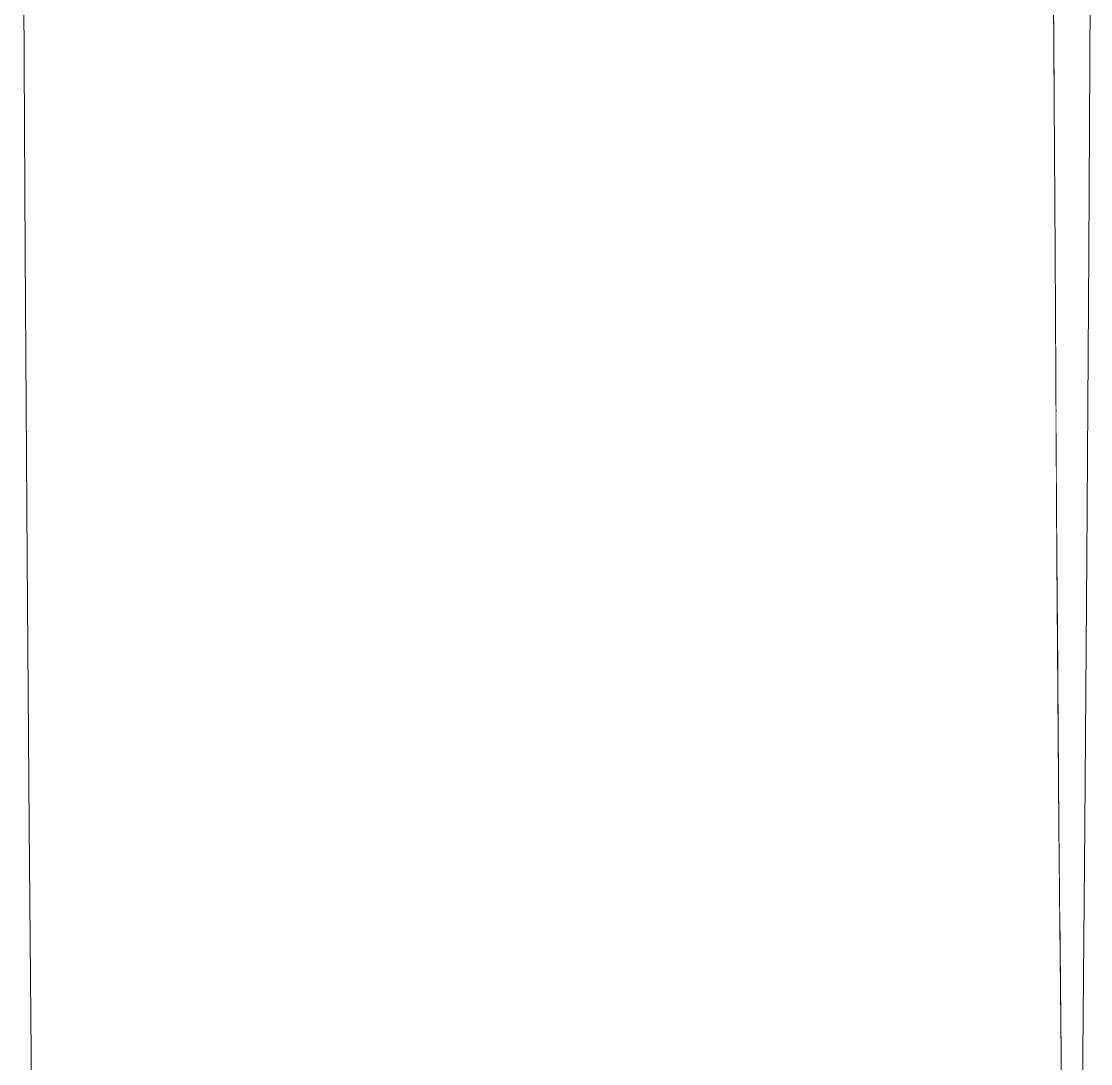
# Model space of a CAD drawing. Header units: metres. Extents: x -0.7 to 10.5, y -2 to 12.8.
# Drawn here: x 6.43671 to 6.4502, y 1.94651 to 1.95967 of the extents above; entities that cross this region are included whole.
import ezdxf

# ---------------------------------------------------------------- set-up
doc = ezdxf.new("R2010")
doc.units = ezdxf.units.M
doc.header["$MEASUREMENT"] = 0
doc.linetypes.add('Xref_Alzado 1$0$Wipeout_Contour', pattern=[1000, 0, -1000])
doc.layers.add('Xref_Alzado 1$0$Interior - Mobiliario', color=7, linetype='Continuous')
doc.layers.add('Xref_Alzado 1$0$Interior - Mobiliario _Pen_No__81', color=7, linetype='Continuous', lineweight=13, true_color=0x6a6a6a)

# ---------------------------------------------------------------- blocks, each defined once
blk = doc.blocks.new('Xref_Alzado 1$0$Section Element_140')
at = {"color": 254, "linetype": 'Xref_Alzado 1$0$Wipeout_Contour', "lineweight": 0, "ltscale": 47247.120697}
blk.add_wipeout([(-11597.87, -2234.169), (-11598.095, -2235.505), (-11598.072, -2240.333), (-11597.847, -2238.934)], dxfattribs=at).dxf.layer = 'Xref_Alzado 1$0$Interior - Mobiliario'
at = {"color": 254, "linetype": 'Xref_Alzado 1$0$Wipeout_Contour', "lineweight": 0, "ltscale": 47249.843827}
blk.add_wipeout([(-11598.095, -2235.505), (-11598.747, -2236.749), (-11598.724, -2241.637), (-11598.072, -2240.333)], dxfattribs=at).dxf.layer = 'Xref_Alzado 1$0$Interior - Mobiliario'
at = {"color": 254, "linetype": 'Xref_Alzado 1$0$Wipeout_Contour', "lineweight": 0, "ltscale": 47254.056778}
blk.add_wipeout([(-11598.747, -2236.749), (-11599.783, -2237.818), (-11599.76, -2242.757), (-11598.724, -2241.637)], dxfattribs=at).dxf.layer = 'Xref_Alzado 1$0$Interior - Mobiliario'
at = {"color": 254, "linetype": 'Xref_Alzado 1$0$Wipeout_Contour', "lineweight": 0, "ltscale": 47250.496653}
blk.add_wipeout([(-11597.847, -2238.934), (-11598.072, -2240.333), (-11598.048, -2244.711), (-11597.823, -2243.253)], dxfattribs=at).dxf.layer = 'Xref_Alzado 1$0$Interior - Mobiliario'
at = {"color": 254, "linetype": 'Xref_Alzado 1$0$Wipeout_Contour', "lineweight": 0, "ltscale": 47259.471691}
blk.add_wipeout([(-11599.783, -2237.818), (-11601.131, -2238.637), (-11601.108, -2243.617), (-11599.76, -2242.757)], dxfattribs=at).dxf.layer = 'Xref_Alzado 1$0$Interior - Mobiliario'
at = {"color": 254, "linetype": 'Xref_Alzado 1$0$Wipeout_Contour', "lineweight": 0, "ltscale": 47253.265272}
blk.add_wipeout([(-11598.072, -2240.333), (-11598.724, -2241.637), (-11598.7, -2246.069), (-11598.048, -2244.711)], dxfattribs=at).dxf.layer = 'Xref_Alzado 1$0$Interior - Mobiliario'
at = {"color": 254, "linetype": 'Xref_Alzado 1$0$Wipeout_Contour', "lineweight": 0, "ltscale": 47265.719288}
blk.add_wipeout([(-11601.131, -2238.637), (-11602.701, -2239.153), (-11602.677, -2244.157), (-11601.108, -2243.617)], dxfattribs=at).dxf.layer = 'Xref_Alzado 1$0$Interior - Mobiliario'
at = {"color": 254, "linetype": 'Xref_Alzado 1$0$Wipeout_Contour', "lineweight": 0, "ltscale": 47257.518929}
blk.add_wipeout([(-11598.724, -2241.637), (-11599.76, -2242.757), (-11599.735, -2247.236), (-11598.7, -2246.069)], dxfattribs=at).dxf.layer = 'Xref_Alzado 1$0$Interior - Mobiliario'
at = {"color": 254, "linetype": 'Xref_Alzado 1$0$Wipeout_Contour', "lineweight": 0, "ltscale": 47253.527804}
blk.add_wipeout([(-11597.823, -2243.253), (-11598.048, -2244.711), (-11598.023, -2248.619), (-11597.799, -2247.109)], dxfattribs=at).dxf.layer = 'Xref_Alzado 1$0$Interior - Mobiliario'
at = {"color": 254, "linetype": 'Xref_Alzado 1$0$Wipeout_Contour', "lineweight": 0, "ltscale": 47272.373681}
blk.add_wipeout([(-11602.701, -2239.153), (-11604.383, -2239.329), (-11604.359, -2244.341), (-11602.677, -2244.157)], dxfattribs=at).dxf.layer = 'Xref_Alzado 1$0$Interior - Mobiliario'
at = {"color": 254, "linetype": 'Xref_Alzado 1$0$Wipeout_Contour', "lineweight": 0, "ltscale": 47262.966952}
blk.add_wipeout([(-11599.76, -2242.757), (-11601.108, -2243.617), (-11601.083, -2248.131), (-11599.735, -2247.236)], dxfattribs=at).dxf.layer = 'Xref_Alzado 1$0$Interior - Mobiliario'
at = {"color": 254, "linetype": 'Xref_Alzado 1$0$Wipeout_Contour', "lineweight": 0, "ltscale": 47256.337343}
blk.add_wipeout([(-11598.048, -2244.711), (-11598.7, -2246.069), (-11598.675, -2250.025), (-11598.023, -2248.619)], dxfattribs=at).dxf.layer = 'Xref_Alzado 1$0$Interior - Mobiliario'
at = {"color": 254, "linetype": 'Xref_Alzado 1$0$Wipeout_Contour', "lineweight": 0, "ltscale": 47278.980743}
blk.add_wipeout([(-11604.383, -2239.329), (-11606.065, -2239.153), (-11606.041, -2244.157), (-11604.359, -2244.341)], dxfattribs=at).dxf.layer = 'Xref_Alzado 1$0$Interior - Mobiliario'
at = {"color": 254, "linetype": 'Xref_Alzado 1$0$Wipeout_Contour', "lineweight": 0, "ltscale": 47269.237785}
blk.add_wipeout([(-11601.108, -2243.617), (-11602.677, -2244.157), (-11602.652, -2248.693), (-11601.083, -2248.131)], dxfattribs=at).dxf.layer = 'Xref_Alzado 1$0$Interior - Mobiliario'
at = {"color": 254, "linetype": 'Xref_Alzado 1$0$Wipeout_Contour', "lineweight": 0, "ltscale": 47260.627619}
blk.add_wipeout([(-11598.7, -2246.069), (-11599.735, -2247.236), (-11599.71, -2251.234), (-11598.675, -2250.025)], dxfattribs=at).dxf.layer = 'Xref_Alzado 1$0$Interior - Mobiliario'
at = {"color": 254, "linetype": 'Xref_Alzado 1$0$Wipeout_Contour', "lineweight": 0, "ltscale": 47256.199298}
blk.add_wipeout([(-11597.799, -2247.109), (-11598.023, -2248.619), (-11597.997, -2252.04), (-11597.773, -2250.485)], dxfattribs=at).dxf.layer = 'Xref_Alzado 1$0$Interior - Mobiliario'
at = {"color": 254, "linetype": 'Xref_Alzado 1$0$Wipeout_Contour', "lineweight": 0, "ltscale": 47285.090314}
blk.add_wipeout([(-11606.065, -2239.153), (-11607.631, -2238.637), (-11607.608, -2243.617), (-11606.041, -2244.157)], dxfattribs=at).dxf.layer = 'Xref_Alzado 1$0$Interior - Mobiliario'
at = {"color": 254, "linetype": 'Xref_Alzado 1$0$Wipeout_Contour', "lineweight": 0, "ltscale": 47275.903943}
blk.add_wipeout([(-11602.677, -2244.157), (-11604.359, -2244.341), (-11604.334, -2248.885), (-11602.652, -2248.693)], dxfattribs=at).dxf.layer = 'Xref_Alzado 1$0$Interior - Mobiliario'
at = {"color": 254, "linetype": 'Xref_Alzado 1$0$Wipeout_Contour', "lineweight": 0, "ltscale": 47266.105426}
blk.add_wipeout([(-11599.735, -2247.236), (-11601.083, -2248.131), (-11601.057, -2252.16), (-11599.71, -2251.234)], dxfattribs=at).dxf.layer = 'Xref_Alzado 1$0$Interior - Mobiliario'
at = {"color": 254, "linetype": 'Xref_Alzado 1$0$Wipeout_Contour', "lineweight": 0, "ltscale": 47259.044965}
blk.add_wipeout([(-11598.023, -2248.619), (-11598.675, -2250.025), (-11598.648, -2253.489), (-11597.997, -2252.04)], dxfattribs=at).dxf.layer = 'Xref_Alzado 1$0$Interior - Mobiliario'
at = {"color": 254, "linetype": 'Xref_Alzado 1$0$Wipeout_Contour', "lineweight": 0, "ltscale": 47290.286838}
blk.add_wipeout([(-11607.631, -2238.637), (-11608.975, -2237.818), (-11608.952, -2242.757), (-11607.608, -2243.617)], dxfattribs=at).dxf.layer = 'Xref_Alzado 1$0$Interior - Mobiliario'
at = {"color": 254, "linetype": 'Xref_Alzado 1$0$Wipeout_Contour', "lineweight": 0, "ltscale": 47282.510497}
blk.add_wipeout([(-11604.359, -2244.341), (-11606.041, -2244.157), (-11606.016, -2248.693), (-11604.334, -2248.885)], dxfattribs=at).dxf.layer = 'Xref_Alzado 1$0$Interior - Mobiliario'
at = {"color": 254, "linetype": 'Xref_Alzado 1$0$Wipeout_Contour', "lineweight": 0, "ltscale": 47272.39716}
blk.add_wipeout([(-11601.083, -2248.131), (-11602.652, -2248.693), (-11602.626, -2252.743), (-11601.057, -2252.16)], dxfattribs=at).dxf.layer = 'Xref_Alzado 1$0$Interior - Mobiliario'
at = {"color": 254, "linetype": 'Xref_Alzado 1$0$Wipeout_Contour', "lineweight": 0, "ltscale": 47263.36757}
blk.add_wipeout([(-11598.675, -2250.025), (-11599.71, -2251.234), (-11599.683, -2254.734), (-11598.648, -2253.489)], dxfattribs=at).dxf.layer = 'Xref_Alzado 1$0$Interior - Mobiliario'
at = {"color": 254, "linetype": 'Xref_Alzado 1$0$Wipeout_Contour', "lineweight": 0, "ltscale": 47258.49798}
blk.add_wipeout([(-11597.773, -2250.485), (-11597.997, -2252.04), (-11597.971, -2254.96), (-11597.747, -2253.366)], dxfattribs=at).dxf.layer = 'Xref_Alzado 1$0$Interior - Mobiliario'
at = {"color": 254, "linetype": 'Xref_Alzado 1$0$Wipeout_Contour', "lineweight": 0, "ltscale": 47294.216368}
blk.add_wipeout([(-11608.975, -2237.818), (-11610.006, -2236.749), (-11609.982, -2241.637), (-11608.952, -2242.757)], dxfattribs=at).dxf.layer = 'Xref_Alzado 1$0$Interior - Mobiliario'
at = {"color": 254, "linetype": 'Xref_Alzado 1$0$Wipeout_Contour', "lineweight": 0, "ltscale": 47288.607323}
blk.add_wipeout([(-11606.041, -2244.157), (-11607.608, -2243.617), (-11607.583, -2248.131), (-11606.016, -2248.693)], dxfattribs=at).dxf.layer = 'Xref_Alzado 1$0$Interior - Mobiliario'
at = {"color": 254, "linetype": 'Xref_Alzado 1$0$Wipeout_Contour', "lineweight": 0, "ltscale": 47279.073901}
blk.add_wipeout([(-11602.652, -2248.693), (-11604.334, -2248.885), (-11604.309, -2252.942), (-11602.626, -2252.743)], dxfattribs=at).dxf.layer = 'Xref_Alzado 1$0$Interior - Mobiliario'
at = {"color": 254, "linetype": 'Xref_Alzado 1$0$Wipeout_Contour', "lineweight": 0, "ltscale": 47268.871672}
blk.add_wipeout([(-11599.71, -2251.234), (-11601.057, -2252.16), (-11601.031, -2255.688), (-11599.683, -2254.734)], dxfattribs=at).dxf.layer = 'Xref_Alzado 1$0$Interior - Mobiliario'
at = {"color": 254, "linetype": 'Xref_Alzado 1$0$Wipeout_Contour', "lineweight": 0, "ltscale": 47261.374785}
blk.add_wipeout([(-11597.997, -2252.04), (-11598.648, -2253.489), (-11598.622, -2256.445), (-11597.971, -2254.96)], dxfattribs=at).dxf.layer = 'Xref_Alzado 1$0$Interior - Mobiliario'
at = {"color": 254, "linetype": 'Xref_Alzado 1$0$Wipeout_Contour', "lineweight": 0, "ltscale": 47296.611231}
blk.add_wipeout([(-11610.006, -2236.749), (-11610.652, -2235.505), (-11610.629, -2240.333), (-11609.982, -2241.637)], dxfattribs=at).dxf.layer = 'Xref_Alzado 1$0$Interior - Mobiliario'
at = {"color": 254, "linetype": 'Xref_Alzado 1$0$Wipeout_Contour', "lineweight": 0, "ltscale": 47293.779746}
blk.add_wipeout([(-11607.608, -2243.617), (-11608.952, -2242.757), (-11608.927, -2247.236), (-11607.583, -2248.131)], dxfattribs=at).dxf.layer = 'Xref_Alzado 1$0$Interior - Mobiliario'
at = {"color": 254, "linetype": 'Xref_Alzado 1$0$Wipeout_Contour', "lineweight": 0, "ltscale": 47285.679995}
blk.add_wipeout([(-11604.334, -2248.885), (-11606.016, -2248.693), (-11605.991, -2252.743), (-11604.309, -2252.942)], dxfattribs=at).dxf.layer = 'Xref_Alzado 1$0$Interior - Mobiliario'
at = {"color": 254, "linetype": 'Xref_Alzado 1$0$Wipeout_Contour', "lineweight": 0, "ltscale": 47275.181856}
blk.add_wipeout([(-11601.057, -2252.16), (-11602.626, -2252.743), (-11602.599, -2256.289), (-11601.031, -2255.688)], dxfattribs=at).dxf.layer = 'Xref_Alzado 1$0$Interior - Mobiliario'
at = {"color": 254, "linetype": 'Xref_Alzado 1$0$Wipeout_Contour', "lineweight": 0, "ltscale": 47260.412483}
blk.add_wipeout([(-11597.747, -2253.366), (-11597.971, -2254.96), (-11597.943, -2257.367), (-11597.721, -2255.741)], dxfattribs=at).dxf.layer = 'Xref_Alzado 1$0$Interior - Mobiliario'
at = {"color": 254, "linetype": 'Xref_Alzado 1$0$Wipeout_Contour', "lineweight": 0, "ltscale": 47297.307785}
blk.add_wipeout([(-11610.652, -2235.505), (-11610.87, -2234.169), (-11610.847, -2238.934), (-11610.629, -2240.333)], dxfattribs=at).dxf.layer = 'Xref_Alzado 1$0$Interior - Mobiliario'
at = {"color": 254, "linetype": 'Xref_Alzado 1$0$Wipeout_Contour', "lineweight": 0, "ltscale": 47297.675477}
blk.add_wipeout([(-11608.952, -2242.757), (-11609.982, -2241.637), (-11609.958, -2246.069), (-11608.927, -2247.236)], dxfattribs=at).dxf.layer = 'Xref_Alzado 1$0$Interior - Mobiliario'
at = {"color": 254, "linetype": 'Xref_Alzado 1$0$Wipeout_Contour', "lineweight": 0, "ltscale": 47291.765357}
blk.add_wipeout([(-11606.016, -2248.693), (-11607.583, -2248.131), (-11607.557, -2252.16), (-11605.991, -2252.743)], dxfattribs=at).dxf.layer = 'Xref_Alzado 1$0$Interior - Mobiliario'
at = {"color": 254, "linetype": 'Xref_Alzado 1$0$Wipeout_Contour', "lineweight": 0, "ltscale": 59072.459172}
blk.add_wipeout([(-11597.696, -2251.772), (-11597.763, -2251.62), (-11597.747, -2253.366), (-11597.739, -2254.076), (-11597.723, -2254.115)], dxfattribs=at).dxf.layer = 'Xref_Alzado 1$0$Interior - Mobiliario'
at = {"color": 254, "linetype": 'Xref_Alzado 1$0$Wipeout_Contour', "lineweight": 0, "ltscale": 47281.867936}
blk.add_wipeout([(-11602.626, -2252.743), (-11604.309, -2252.942), (-11604.282, -2256.493), (-11602.599, -2256.289)], dxfattribs=at).dxf.layer = 'Xref_Alzado 1$0$Interior - Mobiliario'
at = {"color": 254, "linetype": 'Xref_Alzado 1$0$Wipeout_Contour', "lineweight": 0, "ltscale": 47300.029162}
blk.add_wipeout([(-11609.982, -2241.637), (-11610.629, -2240.333), (-11610.605, -2244.711), (-11609.958, -2246.069)], dxfattribs=at).dxf.layer = 'Xref_Alzado 1$0$Interior - Mobiliario'
at = {"color": 254, "linetype": 'Xref_Alzado 1$0$Wipeout_Contour', "lineweight": 0, "ltscale": 47296.9161}
blk.add_wipeout([(-11607.583, -2248.131), (-11608.927, -2247.236), (-11608.902, -2251.234), (-11607.557, -2252.16)], dxfattribs=at).dxf.layer = 'Xref_Alzado 1$0$Interior - Mobiliario'
at = {"color": 254, "linetype": 'Xref_Alzado 1$0$Wipeout_Contour', "lineweight": 0, "ltscale": 47258.208846}
blk.add_wipeout([(-11597.696, -2251.772), (-11597.723, -2254.115), (-11597.5, -2255.741), (-11597.473, -2253.366)], dxfattribs=at).dxf.layer = 'Xref_Alzado 1$0$Interior - Mobiliario'
at = {"color": 254, "linetype": 'Xref_Alzado 1$0$Wipeout_Contour', "lineweight": 0, "ltscale": 47288.473623}
blk.add_wipeout([(-11604.309, -2252.942), (-11605.991, -2252.743), (-11605.964, -2256.289), (-11604.282, -2256.493)], dxfattribs=at).dxf.layer = 'Xref_Alzado 1$0$Interior - Mobiliario'
at = {"color": 254, "linetype": 'Xref_Alzado 1$0$Wipeout_Contour', "lineweight": 0, "ltscale": 47300.67996}
blk.add_wipeout([(-11610.629, -2240.333), (-11610.847, -2238.934), (-11610.823, -2243.253), (-11610.605, -2244.711)], dxfattribs=at).dxf.layer = 'Xref_Alzado 1$0$Interior - Mobiliario'
at = {"color": 254, "linetype": 'Xref_Alzado 1$0$Wipeout_Contour', "lineweight": 0, "ltscale": 47300.781425}
blk.add_wipeout([(-11608.927, -2247.236), (-11609.958, -2246.069), (-11609.933, -2250.025), (-11608.902, -2251.234)], dxfattribs=at).dxf.layer = 'Xref_Alzado 1$0$Interior - Mobiliario'
at = {"color": 254, "linetype": 'Xref_Alzado 1$0$Wipeout_Contour', "lineweight": 0, "ltscale": 59069.793304}
blk.add_wipeout([(-11597.67, -2248.93), (-11597.787, -2248.671), (-11597.773, -2250.485), (-11597.763, -2251.62), (-11597.696, -2251.772)], dxfattribs=at).dxf.layer = 'Xref_Alzado 1$0$Interior - Mobiliario'
at = {"color": 254, "linetype": 'Xref_Alzado 1$0$Wipeout_Contour', "lineweight": 0, "ltscale": 47294.548864}
blk.add_wipeout([(-11605.991, -2252.743), (-11607.557, -2252.16), (-11607.531, -2255.688), (-11605.964, -2256.289)], dxfattribs=at).dxf.layer = 'Xref_Alzado 1$0$Interior - Mobiliario'
at = {"color": 254, "linetype": 'Xref_Alzado 1$0$Wipeout_Contour', "lineweight": 0, "ltscale": 47303.098065}
blk.add_wipeout([(-11609.958, -2246.069), (-11610.605, -2244.711), (-11610.58, -2248.619), (-11609.933, -2250.025)], dxfattribs=at).dxf.layer = 'Xref_Alzado 1$0$Interior - Mobiliario'
at = {"color": 254, "linetype": 'Xref_Alzado 1$0$Wipeout_Contour', "lineweight": 0, "ltscale": 47256.115077}
blk.add_wipeout([(-11597.67, -2248.93), (-11597.696, -2251.772), (-11597.473, -2253.366), (-11597.447, -2250.485)], dxfattribs=at).dxf.layer = 'Xref_Alzado 1$0$Interior - Mobiliario'
at = {"color": 254, "linetype": 'Xref_Alzado 1$0$Wipeout_Contour', "lineweight": 0, "ltscale": 47299.680466}
blk.add_wipeout([(-11607.557, -2252.16), (-11608.902, -2251.234), (-11608.875, -2254.734), (-11607.531, -2255.688)], dxfattribs=at).dxf.layer = 'Xref_Alzado 1$0$Interior - Mobiliario'
at = {"layer": 'Xref_Alzado 1$0$Interior - Mobiliario _Pen_No__81', "color": 251, "linetype": 'Continuous', "lineweight": 13, "true_color": 0x6a6a6a}
for p, q in [((-11597.773, -2250.485), (-11597.747, -2253.366)), ((-11597.747, -2253.366), (-11597.721, -2255.741)), ((-11597.5, -2255.741), (-11597.473, -2253.366))]:
    blk.add_line(p, q, dxfattribs=at)
at = {"color": 254, "linetype": 'Xref_Alzado 1$0$Wipeout_Contour', "lineweight": 0, "ltscale": 47303.707701}
blk.add_wipeout([(-11610.605, -2244.711), (-11610.823, -2243.253), (-11610.799, -2247.109), (-11610.58, -2248.619)], dxfattribs=at).dxf.layer = 'Xref_Alzado 1$0$Interior - Mobiliario'
at = {"color": 254, "linetype": 'Xref_Alzado 1$0$Wipeout_Contour', "lineweight": 0, "ltscale": 59066.729789}
blk.add_wipeout([(-11597.645, -2245.599), (-11597.811, -2245.243), (-11597.799, -2247.109), (-11597.787, -2248.671), (-11597.67, -2248.93)], dxfattribs=at).dxf.layer = 'Xref_Alzado 1$0$Interior - Mobiliario'
at = {"color": 254, "linetype": 'Xref_Alzado 1$0$Wipeout_Contour', "lineweight": 0, "ltscale": 47303.518946}
blk.add_wipeout([(-11608.902, -2251.234), (-11609.933, -2250.025), (-11609.907, -2253.489), (-11608.875, -2254.734)], dxfattribs=at).dxf.layer = 'Xref_Alzado 1$0$Interior - Mobiliario'
at = {"layer": 'Xref_Alzado 1$0$Interior - Mobiliario _Pen_No__81', "color": 251, "linetype": 'Continuous', "lineweight": 13, "true_color": 0x6a6a6a}
for p, q in [((-11610.847, -2238.934), (-11610.823, -2243.253)), ((-11597.799, -2247.109), (-11597.773, -2250.485))]:
    blk.add_line(p, q, dxfattribs=at)
at = {"color": 254, "linetype": 'Xref_Alzado 1$0$Wipeout_Contour', "lineweight": 0, "ltscale": 47253.647704}
blk.add_wipeout([(-11597.645, -2245.599), (-11597.67, -2248.93), (-11597.447, -2250.485), (-11597.421, -2247.109)], dxfattribs=at).dxf.layer = 'Xref_Alzado 1$0$Interior - Mobiliario'
at = {"color": 254, "linetype": 'Xref_Alzado 1$0$Wipeout_Contour', "lineweight": 0, "ltscale": 47305.80288}
blk.add_wipeout([(-11609.933, -2250.025), (-11610.58, -2248.619), (-11610.554, -2252.04), (-11609.907, -2253.489)], dxfattribs=at).dxf.layer = 'Xref_Alzado 1$0$Interior - Mobiliario'
at = {"layer": 'Xref_Alzado 1$0$Interior - Mobiliario _Pen_No__81', "color": 251, "linetype": 'Continuous', "lineweight": 13, "true_color": 0x6a6a6a}
blk.add_line((-11597.473, -2253.366), (-11597.447, -2250.485), dxfattribs=at)
at = {"color": 254, "linetype": 'Xref_Alzado 1$0$Wipeout_Contour', "lineweight": 0, "ltscale": 59063.239786}
blk.add_wipeout([(-11597.834, -2241.352), (-11597.823, -2243.253), (-11597.811, -2245.243), (-11597.645, -2245.599), (-11597.621, -2241.795)], dxfattribs=at).dxf.layer = 'Xref_Alzado 1$0$Interior - Mobiliario'
at = {"color": 254, "linetype": 'Xref_Alzado 1$0$Wipeout_Contour', "lineweight": 0, "ltscale": 47306.376174}
blk.add_wipeout([(-11610.58, -2248.619), (-11610.799, -2247.109), (-11610.773, -2250.485), (-11610.554, -2252.04)], dxfattribs=at).dxf.layer = 'Xref_Alzado 1$0$Interior - Mobiliario'
at = {"layer": 'Xref_Alzado 1$0$Interior - Mobiliario _Pen_No__81', "color": 251, "linetype": 'Continuous', "lineweight": 13, "true_color": 0x6a6a6a}
for p, q in [((-11610.823, -2243.253), (-11610.799, -2247.109)), ((-11597.823, -2243.253), (-11597.799, -2247.109))]:
    blk.add_line(p, q, dxfattribs=at)
at = {"color": 254, "linetype": 'Xref_Alzado 1$0$Wipeout_Contour', "lineweight": 0, "ltscale": 47250.818437}
blk.add_wipeout([(-11597.621, -2241.795), (-11597.645, -2245.599), (-11597.421, -2247.109), (-11597.397, -2243.253)], dxfattribs=at).dxf.layer = 'Xref_Alzado 1$0$Interior - Mobiliario'
at = {"color": 254, "linetype": 'Xref_Alzado 1$0$Wipeout_Contour', "lineweight": 0, "ltscale": 47308.130266}
blk.add_wipeout([(-11609.907, -2253.489), (-11610.554, -2252.04), (-11610.528, -2254.96), (-11609.88, -2256.445)], dxfattribs=at).dxf.layer = 'Xref_Alzado 1$0$Interior - Mobiliario'
at = {"layer": 'Xref_Alzado 1$0$Interior - Mobiliario _Pen_No__81', "color": 251, "linetype": 'Continuous', "lineweight": 13, "true_color": 0x6a6a6a}
blk.add_line((-11597.447, -2250.485), (-11597.421, -2247.109), dxfattribs=at)
at = {"color": 254, "linetype": 'Xref_Alzado 1$0$Wipeout_Contour', "lineweight": 0, "ltscale": 59059.328682}
blk.add_wipeout([(-11597.856, -2237.017), (-11597.847, -2238.934), (-11597.834, -2241.352), (-11597.621, -2241.795), (-11597.598, -2237.534)], dxfattribs=at).dxf.layer = 'Xref_Alzado 1$0$Interior - Mobiliario'
at = {"color": 254, "linetype": 'Xref_Alzado 1$0$Wipeout_Contour', "lineweight": 0, "ltscale": 47308.672239}
blk.add_wipeout([(-11610.554, -2252.04), (-11610.773, -2250.485), (-11610.747, -2253.366), (-11610.528, -2254.96)], dxfattribs=at).dxf.layer = 'Xref_Alzado 1$0$Interior - Mobiliario'
at = {"layer": 'Xref_Alzado 1$0$Interior - Mobiliario _Pen_No__81', "color": 251, "linetype": 'Continuous', "lineweight": 13, "true_color": 0x6a6a6a}
for p, q in [((-11597.847, -2238.934), (-11597.823, -2243.253)), ((-11610.799, -2247.109), (-11610.773, -2250.485))]:
    blk.add_line(p, q, dxfattribs=at)
at = {"color": 254, "linetype": 'Xref_Alzado 1$0$Wipeout_Contour', "lineweight": 0, "ltscale": 47247.641246}
blk.add_wipeout([(-11597.598, -2237.534), (-11597.621, -2241.795), (-11597.397, -2243.253), (-11597.373, -2238.934)], dxfattribs=at).dxf.layer = 'Xref_Alzado 1$0$Interior - Mobiliario'
at = {"color": 254, "linetype": 'Xref_Alzado 1$0$Wipeout_Contour', "lineweight": 0, "ltscale": 47310.58454}
blk.add_wipeout([(-11610.528, -2254.96), (-11610.747, -2253.366), (-11610.72, -2255.741), (-11610.5, -2257.367)], dxfattribs=at).dxf.layer = 'Xref_Alzado 1$0$Interior - Mobiliario'
at = {"layer": 'Xref_Alzado 1$0$Interior - Mobiliario _Pen_No__81', "color": 251, "linetype": 'Continuous', "lineweight": 13, "true_color": 0x6a6a6a}
for p, q in [((-11597.397, -2243.253), (-11597.373, -2238.934)), ((-11597.421, -2247.109), (-11597.397, -2243.253)), ((-11610.773, -2250.485), (-11610.747, -2253.366)), ((-11610.747, -2253.366), (-11610.72, -2255.741))]:
    blk.add_line(p, q, dxfattribs=at)
blk = doc.blocks.new('Xref_Alzado 1')
at = {"layer": 'Xref_Alzado 1$0$Interior - Mobiliario', "lineweight": 0, "xscale": 0.001, "yscale": 0.001, "zscale": 0.001}
blk.add_blockref('Xref_Alzado 1$0$Section Element_140', (18.274023, 3.3), dxfattribs=at)

msp = doc.modelspace()

# ---------------------------------------------------------------- block references
msp.add_blockref('Xref_Alzado 1', (-0.226445, 0.9))

doc.saveas('drawing.dxf')
